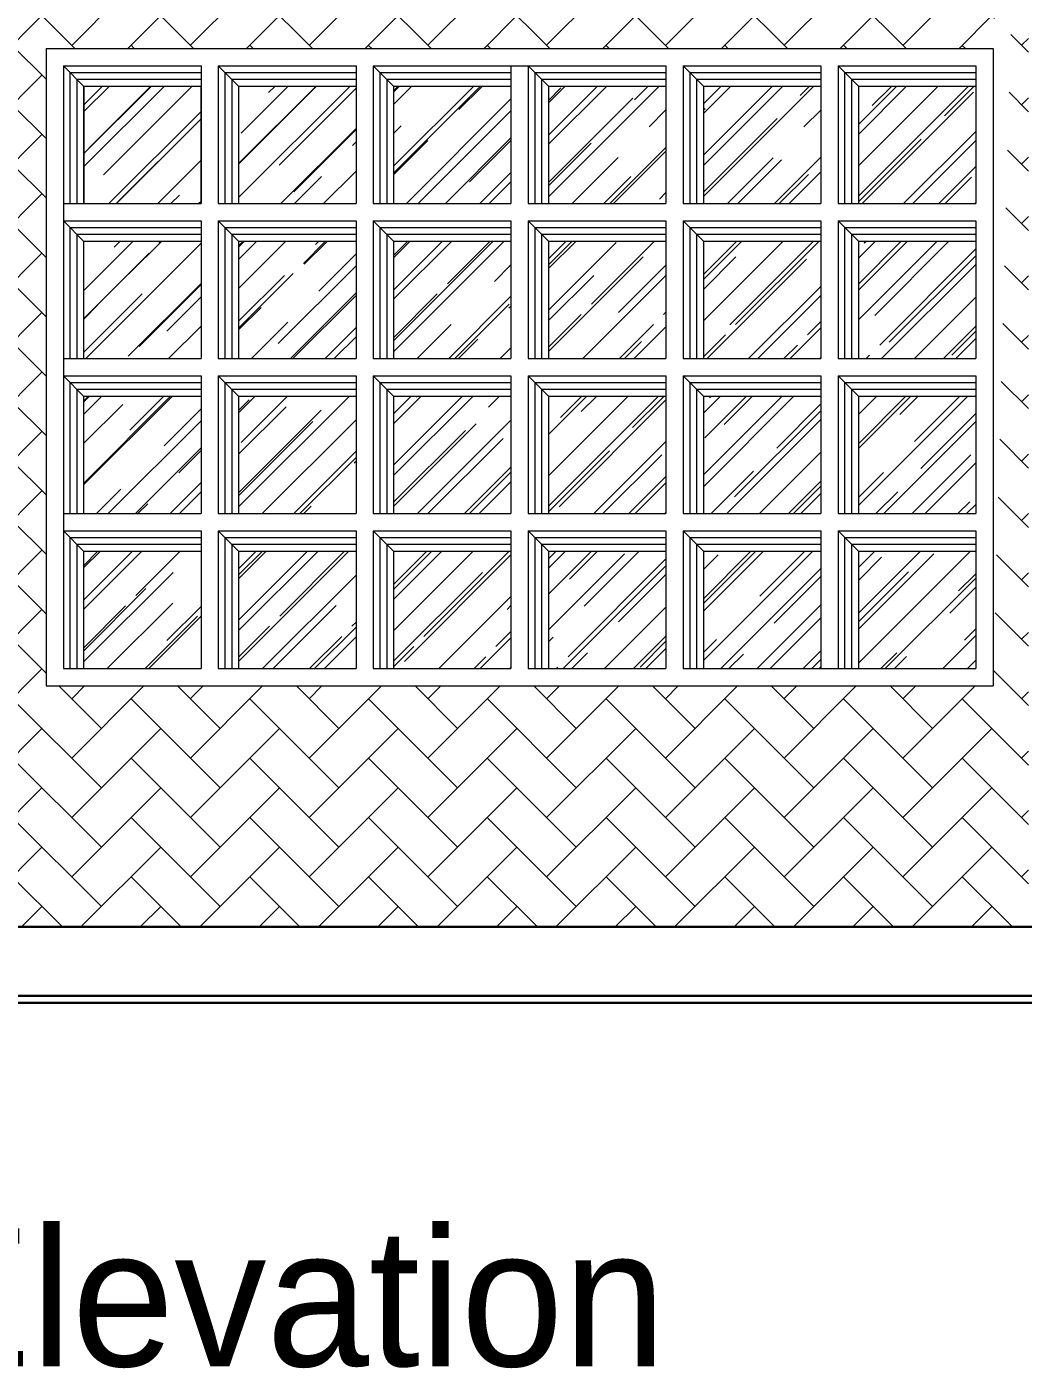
# Model space of a CAD drawing. Header units: inches. Extents: x 17.6 to 55, y 11.8 to 85.9.
# Drawn here: x 26.212 to 29.105, y 58.382 to 62.276 of the extents above; entities that cross this region are included whole.
import ezdxf

# ---------------------------------------------------------------- set-up
doc = ezdxf.new("R2010")
doc.units = ezdxf.units.IN
doc.header["$MEASUREMENT"] = 0
doc.layers.add('01-Text 1 100', color=250, linetype='Continuous')
doc.layers.add('FURNITURE F 1 100', color=7, linetype='Continuous', lineweight=13, true_color=0x93979a)
doc.layers.add('HATCH F 1 100', color=7, linetype='Continuous', lineweight=0, true_color=0xc9c9c9)
doc.layers.add('WALL 1 100', color=250, linetype='Continuous', lineweight=30)
doc.styles.add('SS Projects_100_notes', font='bahnschrift.ttf', dxfattribs={"height": 0.4})
pattern_1 = [(45, (-1398.88951, -763.15725), (0.107763073, 0.287368196), [1.905, -0.254, 0.635, -0.127]), (45, (-1398.81497, -762.99291), (-0.209239968, 0.029634845), [0.381, -0.04191, 0.762, -0.09525]), (45, (-1398.92094, -763.036015), (0.4068056023, 0.5271410343), [1.016, -0.1778, 0.508, -0.127])]

msp = doc.modelspace()

# ---------------------------------------------------------------- hatches: boundary and pattern name
at = {"layer": 'HATCH F 1 100'}
h = msp.add_hatch(dxfattribs=at)
h.set_pattern_fill('AR-HBONE', color=256, scale=0.0012, style=0)
h.set_pattern_definition([(45, (-1398.88951, -763.15725), (2e-17, 0.1724209175), [0.36576, -0.12192]), (135, (-1398.8033, -763.07104), (2e-17, 0.1724209175), [0.36576, -0.12192])])
h.paths.add_polyline_path([(25.3177, 59.6624), (29.1208, 59.6624), (29.1208, 64.1743), (29.0177, 60.3624), (26.2677, 60.3624), (26.2677, 62.2124), (29.0177, 62.2124), (29.1208, 64.1743), (24.865, 62.7638)])
h = msp.add_hatch(dxfattribs=at)
h.set_pattern_fill('AR-RROOF', color=256, scale=0.005, angle=45, style=0)
h.set_pattern_definition(pattern_1)
h.paths.add_polyline_path([(26.3777, 62.1024), (26.3777, 61.7624), (26.7177, 61.7624), (26.7177, 62.1024)])
h = msp.add_hatch(dxfattribs=at)
h.set_pattern_fill('AR-RROOF', color=256, scale=0.005, angle=45, style=0)
h.set_pattern_definition(pattern_1)
h.paths.add_polyline_path([(26.8277, 62.1024), (26.8277, 61.7624), (27.1677, 61.7624), (27.1677, 62.1024)])
h = msp.add_hatch(dxfattribs=at)
h.set_pattern_fill('AR-RROOF', color=256, scale=0.005, angle=45, style=0)
h.set_pattern_definition(pattern_1)
h.paths.add_polyline_path([(27.2777, 62.1024), (27.2777, 61.7624), (27.6177, 61.7624), (27.6177, 62.1024)])
h = msp.add_hatch(dxfattribs=at)
h.set_pattern_fill('AR-RROOF', color=256, scale=0.005, angle=45, style=0)
h.set_pattern_definition(pattern_1)
h.paths.add_polyline_path([(27.7277, 62.1024), (27.7277, 61.7624), (28.0677, 61.7624), (28.0677, 62.1024)])
h = msp.add_hatch(dxfattribs=at)
h.set_pattern_fill('AR-RROOF', color=256, scale=0.005, angle=45, style=0)
h.set_pattern_definition(pattern_1)
h.paths.add_polyline_path([(28.1777, 62.1024), (28.1777, 61.7624), (28.5177, 61.7624), (28.5177, 62.1024)])
h = msp.add_hatch(dxfattribs=at)
h.set_pattern_fill('AR-RROOF', color=256, scale=0.005, angle=45, style=0)
h.set_pattern_definition(pattern_1)
h.paths.add_polyline_path([(28.6277, 62.1024), (28.6277, 61.7624), (28.9677, 61.7624), (28.9677, 62.1024)])
h = msp.add_hatch(dxfattribs=at)
h.set_pattern_fill('AR-RROOF', color=256, scale=0.005, angle=45, style=0)
h.set_pattern_definition(pattern_1)
h.paths.add_polyline_path([(26.3777, 61.6524), (26.3777, 61.3124), (26.7177, 61.3124), (26.7177, 61.6524)])
h = msp.add_hatch(dxfattribs=at)
h.set_pattern_fill('AR-RROOF', color=256, scale=0.005, angle=45, style=0)
h.set_pattern_definition(pattern_1)
h.paths.add_polyline_path([(26.8277, 61.6524), (26.8277, 61.3124), (27.1677, 61.3124), (27.1677, 61.6524)])
h = msp.add_hatch(dxfattribs=at)
h.set_pattern_fill('AR-RROOF', color=256, scale=0.005, angle=45, style=0)
h.set_pattern_definition(pattern_1)
h.paths.add_polyline_path([(27.2777, 61.6524), (27.2777, 61.3124), (27.6177, 61.3124), (27.6177, 61.6524)])
h = msp.add_hatch(dxfattribs=at)
h.set_pattern_fill('AR-RROOF', color=256, scale=0.005, angle=45, style=0)
h.set_pattern_definition(pattern_1)
h.paths.add_polyline_path([(27.7277, 61.6524), (27.7277, 61.3124), (28.0677, 61.3124), (28.0677, 61.6524)])
h = msp.add_hatch(dxfattribs=at)
h.set_pattern_fill('AR-RROOF', color=256, scale=0.005, angle=45, style=0)
h.set_pattern_definition(pattern_1)
h.paths.add_polyline_path([(28.1777, 61.6524), (28.1777, 61.3124), (28.5177, 61.3124), (28.5177, 61.6524)])
h = msp.add_hatch(dxfattribs=at)
h.set_pattern_fill('AR-RROOF', color=256, scale=0.005, angle=45, style=0)
h.set_pattern_definition(pattern_1)
h.paths.add_polyline_path([(28.6277, 61.6524), (28.6277, 61.3124), (28.9677, 61.3124), (28.9677, 61.6524)])
h = msp.add_hatch(dxfattribs=at)
h.set_pattern_fill('AR-RROOF', color=256, scale=0.005, angle=45, style=0)
h.set_pattern_definition(pattern_1)
h.paths.add_polyline_path([(26.3777, 61.2024), (26.3777, 60.8624), (26.7177, 60.8624), (26.7177, 61.2024)])
h = msp.add_hatch(dxfattribs=at)
h.set_pattern_fill('AR-RROOF', color=256, scale=0.005, angle=45, style=0)
h.set_pattern_definition(pattern_1)
h.paths.add_polyline_path([(26.8277, 61.2024), (26.8277, 60.8624), (27.1677, 60.8624), (27.1677, 61.2024)])
h = msp.add_hatch(dxfattribs=at)
h.set_pattern_fill('AR-RROOF', color=256, scale=0.005, angle=45, style=0)
h.set_pattern_definition(pattern_1)
h.paths.add_polyline_path([(27.2777, 61.2024), (27.2777, 60.8624), (27.6177, 60.8624), (27.6177, 61.2024)])
h = msp.add_hatch(dxfattribs=at)
h.set_pattern_fill('AR-RROOF', color=256, scale=0.005, angle=45, style=0)
h.set_pattern_definition(pattern_1)
h.paths.add_polyline_path([(27.7277, 61.2024), (27.7277, 60.8624), (28.0677, 60.8624), (28.0677, 61.2024)])
h = msp.add_hatch(dxfattribs=at)
h.set_pattern_fill('AR-RROOF', color=256, scale=0.005, angle=45, style=0)
h.set_pattern_definition(pattern_1)
h.paths.add_polyline_path([(28.1777, 61.2024), (28.1777, 60.8624), (28.5177, 60.8624), (28.5177, 61.2024)])
h = msp.add_hatch(dxfattribs=at)
h.set_pattern_fill('AR-RROOF', color=256, scale=0.005, angle=45, style=0)
h.set_pattern_definition(pattern_1)
h.paths.add_polyline_path([(28.6277, 61.2024), (28.6277, 60.8624), (28.9677, 60.8624), (28.9677, 61.2024)])
h = msp.add_hatch(dxfattribs=at)
h.set_pattern_fill('AR-RROOF', color=256, scale=0.005, angle=45, style=0)
h.set_pattern_definition(pattern_1)
h.paths.add_polyline_path([(26.3777, 60.7524), (26.3777, 60.4124), (26.7177, 60.4124), (26.7177, 60.7524)])
h = msp.add_hatch(dxfattribs=at)
h.set_pattern_fill('AR-RROOF', color=256, scale=0.005, angle=45, style=0)
h.set_pattern_definition(pattern_1)
h.paths.add_polyline_path([(26.8277, 60.7524), (26.8277, 60.4124), (27.1677, 60.4124), (27.1677, 60.7524)])
h = msp.add_hatch(dxfattribs=at)
h.set_pattern_fill('AR-RROOF', color=256, scale=0.005, angle=45, style=0)
h.set_pattern_definition(pattern_1)
h.paths.add_polyline_path([(27.2777, 60.7524), (27.2777, 60.4124), (27.6177, 60.4124), (27.6177, 60.7524)])
h = msp.add_hatch(dxfattribs=at)
h.set_pattern_fill('AR-RROOF', color=256, scale=0.005, angle=45, style=0)
h.set_pattern_definition(pattern_1)
h.paths.add_polyline_path([(27.7277, 60.7524), (27.7277, 60.4124), (28.0677, 60.4124), (28.0677, 60.7524)])
h = msp.add_hatch(dxfattribs=at)
h.set_pattern_fill('AR-RROOF', color=256, scale=0.005, angle=45, style=0)
h.set_pattern_definition(pattern_1)
h.paths.add_polyline_path([(28.1777, 60.7524), (28.1777, 60.4124), (28.5177, 60.4124), (28.5177, 60.7524)])
h = msp.add_hatch(dxfattribs=at)
h.set_pattern_fill('AR-RROOF', color=256, scale=0.005, angle=45, style=0)
h.set_pattern_definition(pattern_1)
h.paths.add_polyline_path([(28.6277, 60.7524), (28.6277, 60.4124), (28.9677, 60.4124), (28.9677, 60.7524)])

# ---------------------------------------------------------------- linework, layer by layer
at = {"layer": 'FURNITURE F 1 100', "lineweight": 9}
for p, q in [((26.2677, 62.2124), (29.0177, 62.2124)), ((26.2677, 62.2124), (26.2677, 60.3624)), ((29.0177, 62.2124), (29.0177, 60.3624)), ((26.3177, 62.1624), (26.7177, 62.1624)), ((26.3177, 62.1624), (26.3177, 61.7624)), ((26.7177, 62.1624), (26.7177, 61.7624)), ((26.7677, 62.1624), (27.1677, 62.1624)), ((26.7677, 62.1624), (26.7677, 61.7624)), ((27.1677, 62.1624), (27.1677, 61.7624)), ((27.2177, 62.1624), (28.0677, 62.1624)), ((27.2177, 62.1624), (27.2177, 61.7624)), ((27.6177, 62.1624), (27.6177, 61.7624)), ((27.6677, 62.1624), (27.6677, 61.7624)), ((28.0677, 62.1624), (28.0677, 61.7624)), ((28.1177, 62.1624), (28.5177, 62.1624)), ((28.1177, 62.1624), (28.1177, 61.7624)), ((28.5177, 62.1624), (28.5177, 61.7624)), ((28.5677, 62.1624), (28.9677, 62.1624)), ((28.5677, 62.1624), (28.5677, 61.7624)), ((28.9677, 62.1624), (28.9677, 61.7624)), ((26.7177, 62.1424), (26.3377, 62.1424)), ((26.3377, 61.7624), (26.3377, 62.1424)), ((26.7177, 62.1224), (26.3577, 62.1224)), ((26.3577, 61.7624), (26.3577, 62.1224)), ((27.1677, 62.1424), (26.7877, 62.1424)), ((26.7877, 61.7624), (26.7877, 62.1424)), ((27.1677, 62.1224), (26.8077, 62.1224)), ((26.8077, 61.7624), (26.8077, 62.1224)), ((27.6177, 62.1424), (27.2377, 62.1424)), ((27.2377, 61.7624), (27.2377, 62.1424)), ((27.6177, 62.1224), (27.2577, 62.1224)), ((27.2577, 61.7624), (27.2577, 62.1224)), ((28.0677, 62.1424), (27.6877, 62.1424)), ((27.6877, 61.7624), (27.6877, 62.1424)), ((28.0677, 62.1224), (27.7077, 62.1224)), ((27.7077, 61.7624), (27.7077, 62.1224)), ((28.5177, 62.1424), (28.1377, 62.1424)), ((28.1377, 61.7624), (28.1377, 62.1424)), ((28.5177, 62.1224), (28.1577, 62.1224)), ((28.1577, 61.7624), (28.1577, 62.1224)), ((28.9677, 62.1424), (28.5877, 62.1424)), ((28.5877, 61.7624), (28.5877, 62.1424)), ((28.9677, 62.1224), (28.6077, 62.1224)), ((28.6077, 61.7624), (28.6077, 62.1224)), ((26.7177, 62.1024), (26.3777, 62.1024)), ((26.3777, 61.7624), (26.3777, 62.1024)), ((27.1677, 62.1024), (26.8277, 62.1024)), ((26.8277, 61.7624), (26.8277, 62.1024)), ((27.6177, 62.1024), (27.2777, 62.1024)), ((27.2777, 61.7624), (27.2777, 62.1024)), ((28.0677, 62.1024), (27.7277, 62.1024)), ((27.7277, 61.7624), (27.7277, 62.1024)), ((28.5177, 62.1024), (28.1777, 62.1024)), ((28.1777, 61.7624), (28.1777, 62.1024)), ((28.9677, 62.1024), (28.6277, 62.1024)), ((28.6277, 61.7624), (28.6277, 62.1024)), ((26.3177, 61.7624), (26.7177, 61.7624)), ((26.7677, 61.7624), (27.1677, 61.7624)), ((27.2177, 61.7624), (27.6177, 61.7624)), ((27.6677, 61.7624), (28.0677, 61.7624)), ((28.1177, 61.7624), (28.5177, 61.7624)), ((28.5677, 61.7624), (28.9677, 61.7624)), ((26.3177, 61.7124), (26.7177, 61.7124)), ((26.3177, 61.7124), (26.3177, 61.3124)), ((26.7177, 61.6924), (26.3377, 61.6924)), ((26.3377, 61.3124), (26.3377, 61.6924)), ((26.7177, 61.7124), (26.7177, 61.3124)), ((26.7677, 61.7124), (27.1677, 61.7124)), ((26.7677, 61.7124), (26.7677, 61.3124)), ((27.1677, 61.6924), (26.7877, 61.6924)), ((26.7877, 61.3124), (26.7877, 61.6924)), ((27.1677, 61.7124), (27.1677, 61.3124)), ((27.2177, 61.7124), (27.6177, 61.7124)), ((27.2177, 61.7124), (27.2177, 61.3124)), ((27.6177, 61.6924), (27.2377, 61.6924)), ((27.2377, 61.3124), (27.2377, 61.6924)), ((27.6177, 61.7124), (27.6177, 61.3124)), ((27.6677, 61.7124), (28.0677, 61.7124)), ((27.6677, 61.7124), (27.6677, 61.3124)), ((28.0677, 61.6924), (27.6877, 61.6924)), ((27.6877, 61.3124), (27.6877, 61.6924)), ((28.0677, 61.7124), (28.0677, 61.3124)), ((28.1177, 61.7124), (28.5177, 61.7124)), ((28.1177, 61.7124), (28.1177, 61.3124)), ((28.5177, 61.6924), (28.1377, 61.6924)), ((28.1377, 61.3124), (28.1377, 61.6924)), ((28.5177, 61.7124), (28.5177, 61.3124)), ((28.5677, 61.7124), (28.9677, 61.7124)), ((28.5677, 61.7124), (28.5677, 61.3124)), ((28.9677, 61.6924), (28.5877, 61.6924)), ((28.5877, 61.3124), (28.5877, 61.6924)), ((28.9677, 61.7124), (28.9677, 61.3124)), ((26.7177, 61.6724), (26.3577, 61.6724)), ((26.3577, 61.3124), (26.3577, 61.6724)), ((26.7177, 61.6524), (26.3777, 61.6524)), ((26.3777, 61.3124), (26.3777, 61.6524)), ((27.1677, 61.6724), (26.8077, 61.6724)), ((26.8077, 61.3124), (26.8077, 61.6724)), ((27.1677, 61.6524), (26.8277, 61.6524)), ((26.8277, 61.3124), (26.8277, 61.6524)), ((27.6177, 61.6724), (27.2577, 61.6724)), ((27.2577, 61.3124), (27.2577, 61.6724)), ((27.6177, 61.6524), (27.2777, 61.6524)), ((27.2777, 61.3124), (27.2777, 61.6524)), ((28.0677, 61.6724), (27.7077, 61.6724)), ((27.7077, 61.3124), (27.7077, 61.6724)), ((28.0677, 61.6524), (27.7277, 61.6524)), ((27.7277, 61.3124), (27.7277, 61.6524)), ((28.5177, 61.6724), (28.1577, 61.6724)), ((28.1577, 61.3124), (28.1577, 61.6724)), ((28.5177, 61.6524), (28.1777, 61.6524)), ((28.1777, 61.3124), (28.1777, 61.6524)), ((28.9677, 61.6724), (28.6077, 61.6724)), ((28.6077, 61.3124), (28.6077, 61.6724)), ((28.9677, 61.6524), (28.6277, 61.6524)), ((28.6277, 61.3124), (28.6277, 61.6524)), ((26.3177, 61.3124), (26.7177, 61.3124)), ((26.7677, 61.3124), (27.1677, 61.3124)), ((27.2177, 61.3124), (27.6177, 61.3124)), ((27.6677, 61.3124), (28.0677, 61.3124)), ((28.1177, 61.3124), (28.5177, 61.3124)), ((28.5677, 61.3124), (28.9677, 61.3124)), ((26.3177, 61.2624), (26.7177, 61.2624)), ((26.3177, 61.2624), (26.3177, 60.8624)), ((26.7177, 61.2624), (26.7177, 60.8624)), ((26.7677, 61.2624), (27.1677, 61.2624)), ((26.7677, 61.2624), (26.7677, 60.8624)), ((27.1677, 61.2624), (27.1677, 60.8624)), ((27.2177, 61.2624), (27.6177, 61.2624)), ((27.2177, 61.2624), (27.2177, 60.8624)), ((27.6177, 61.2624), (27.6177, 60.8624)), ((27.6677, 61.2624), (28.0677, 61.2624)), ((27.6677, 61.2624), (27.6677, 60.8624)), ((28.0677, 61.2624), (28.0677, 60.8624)), ((28.1177, 61.2624), (28.5177, 61.2624)), ((28.1177, 61.2624), (28.1177, 60.8624)), ((28.5177, 61.2624), (28.5177, 60.8624)), ((28.5677, 61.2624), (28.9677, 61.2624)), ((28.5677, 61.2624), (28.5677, 60.8624)), ((28.9677, 61.2624), (28.9677, 60.8624)), ((26.7177, 61.2424), (26.3377, 61.2424)), ((26.3377, 60.8624), (26.3377, 61.2424)), ((26.7177, 61.2224), (26.3577, 61.2224)), ((26.3577, 60.8624), (26.3577, 61.2224)), ((27.1677, 61.2424), (26.7877, 61.2424)), ((26.7877, 60.8624), (26.7877, 61.2424)), ((27.1677, 61.2224), (26.8077, 61.2224)), ((26.8077, 60.8624), (26.8077, 61.2224)), ((27.6177, 61.2424), (27.2377, 61.2424)), ((27.2377, 60.8624), (27.2377, 61.2424)), ((27.6177, 61.2224), (27.2577, 61.2224)), ((27.2577, 60.8624), (27.2577, 61.2224)), ((28.0677, 61.2424), (27.6877, 61.2424)), ((27.6877, 60.8624), (27.6877, 61.2424)), ((28.0677, 61.2224), (27.7077, 61.2224)), ((27.7077, 60.8624), (27.7077, 61.2224)), ((28.5177, 61.2424), (28.1377, 61.2424)), ((28.1377, 60.8624), (28.1377, 61.2424)), ((28.5177, 61.2224), (28.1577, 61.2224)), ((28.1577, 60.8624), (28.1577, 61.2224)), ((28.9677, 61.2424), (28.5877, 61.2424)), ((28.5877, 60.8624), (28.5877, 61.2424)), ((28.9677, 61.2224), (28.6077, 61.2224)), ((28.6077, 60.8624), (28.6077, 61.2224)), ((26.7177, 61.2024), (26.3777, 61.2024)), ((26.3777, 60.8624), (26.3777, 61.2024)), ((27.1677, 61.2024), (26.8277, 61.2024)), ((26.8277, 60.8624), (26.8277, 61.2024)), ((27.6177, 61.2024), (27.2777, 61.2024)), ((27.2777, 60.8624), (27.2777, 61.2024)), ((28.0677, 61.2024), (27.7277, 61.2024)), ((27.7277, 60.8624), (27.7277, 61.2024)), ((28.5177, 61.2024), (28.1777, 61.2024)), ((28.1777, 60.8624), (28.1777, 61.2024)), ((28.9677, 61.2024), (28.6277, 61.2024)), ((28.6277, 60.8624), (28.6277, 61.2024)), ((26.3177, 60.8624), (26.7177, 60.8624)), ((26.7677, 60.8624), (27.1677, 60.8624)), ((27.2177, 60.8624), (27.6177, 60.8624)), ((27.6677, 60.8624), (28.0677, 60.8624)), ((28.1177, 60.8624), (28.5177, 60.8624)), ((28.5677, 60.8624), (28.9677, 60.8624)), ((26.3177, 60.8124), (26.7177, 60.8124)), ((26.3177, 60.8124), (26.3177, 60.4124)), ((26.7177, 60.7924), (26.3377, 60.7924)), ((26.3377, 60.4124), (26.3377, 60.7924)), ((26.7177, 60.8124), (26.7177, 60.4124)), ((26.7677, 60.8124), (27.1677, 60.8124)), ((26.7677, 60.8124), (26.7677, 60.4124)), ((27.1677, 60.7924), (26.7877, 60.7924)), ((26.7877, 60.4124), (26.7877, 60.7924)), ((27.1677, 60.8124), (27.1677, 60.4124)), ((27.2177, 60.8124), (27.6177, 60.8124)), ((27.2177, 60.8124), (27.2177, 60.4124)), ((27.6177, 60.7924), (27.2377, 60.7924)), ((27.2377, 60.4124), (27.2377, 60.7924)), ((27.6177, 60.8124), (27.6177, 60.4124)), ((27.6677, 60.8124), (28.0677, 60.8124)), ((27.6677, 60.8124), (27.6677, 60.4124)), ((28.0677, 60.7924), (27.6877, 60.7924)), ((27.6877, 60.4124), (27.6877, 60.7924)), ((28.0677, 60.8124), (28.0677, 60.4124)), ((28.1177, 60.8124), (28.5177, 60.8124)), ((28.1177, 60.8124), (28.1177, 60.4124)), ((28.5177, 60.7924), (28.1377, 60.7924)), ((28.1377, 60.4124), (28.1377, 60.7924)), ((28.5177, 60.8124), (28.5177, 60.4124)), ((28.5677, 60.8124), (28.9677, 60.8124)), ((28.5677, 60.8124), (28.5677, 60.4124)), ((28.9677, 60.7924), (28.5877, 60.7924)), ((28.5877, 60.4124), (28.5877, 60.7924)), ((28.9677, 60.8124), (28.9677, 60.4124)), ((26.7177, 60.7724), (26.3577, 60.7724)), ((26.3577, 60.4124), (26.3577, 60.7724)), ((26.7177, 60.7524), (26.3777, 60.7524)), ((26.3777, 60.4124), (26.3777, 60.7524)), ((27.1677, 60.7724), (26.8077, 60.7724)), ((26.8077, 60.4124), (26.8077, 60.7724)), ((27.1677, 60.7524), (26.8277, 60.7524)), ((26.8277, 60.4124), (26.8277, 60.7524)), ((27.6177, 60.7724), (27.2577, 60.7724)), ((27.2577, 60.4124), (27.2577, 60.7724)), ((27.6177, 60.7524), (27.2777, 60.7524)), ((27.2777, 60.4124), (27.2777, 60.7524)), ((28.0677, 60.7724), (27.7077, 60.7724)), ((27.7077, 60.4124), (27.7077, 60.7724)), ((28.0677, 60.7524), (27.7277, 60.7524)), ((27.7277, 60.4124), (27.7277, 60.7524)), ((28.5177, 60.7724), (28.1577, 60.7724)), ((28.1577, 60.4124), (28.1577, 60.7724)), ((28.5177, 60.7524), (28.1777, 60.7524)), ((28.1777, 60.4124), (28.1777, 60.7524)), ((28.9677, 60.7724), (28.6077, 60.7724)), ((28.6077, 60.4124), (28.6077, 60.7724)), ((28.9677, 60.7524), (28.6277, 60.7524)), ((28.6277, 60.4124), (28.6277, 60.7524)), ((26.3177, 60.4124), (26.7177, 60.4124)), ((26.7677, 60.4124), (27.1677, 60.4124)), ((27.2177, 60.4124), (27.6177, 60.4124)), ((27.6677, 60.4124), (28.0677, 60.4124)), ((28.1177, 60.4124), (28.9677, 60.4124)), ((26.3177, 60.3624), (26.7177, 60.3624))]:
    msp.add_line(p, q, dxfattribs=at)
at = {"layer": 'FURNITURE F 1 100'}
for p, q in [((26.3777, 62.1024), (26.3177, 62.1624)), ((26.8277, 62.1024), (26.7677, 62.1624)), ((27.2777, 62.1024), (27.2177, 62.1624)), ((27.7277, 62.1024), (27.6677, 62.1624)), ((28.1777, 62.1024), (28.1177, 62.1624)), ((28.6277, 62.1024), (28.5677, 62.1624)), ((26.3777, 61.6524), (26.3177, 61.7124)), ((26.8277, 61.6524), (26.7677, 61.7124)), ((27.2777, 61.6524), (27.2177, 61.7124)), ((27.7277, 61.6524), (27.6677, 61.7124)), ((28.1777, 61.6524), (28.1177, 61.7124)), ((28.6277, 61.6524), (28.5677, 61.7124)), ((26.3777, 61.2024), (26.3177, 61.2624)), ((26.8277, 61.2024), (26.7677, 61.2624)), ((27.2777, 61.2024), (27.2177, 61.2624)), ((27.7277, 61.2024), (27.6677, 61.2624)), ((28.1777, 61.2024), (28.1177, 61.2624)), ((28.6277, 61.2024), (28.5677, 61.2624)), ((26.3777, 60.7524), (26.3177, 60.8124)), ((26.8277, 60.7524), (26.7677, 60.8124)), ((27.2777, 60.7524), (27.2177, 60.8124)), ((27.7277, 60.7524), (27.6677, 60.8124)), ((28.1777, 60.7524), (28.1177, 60.8124)), ((28.6277, 60.7524), (28.5677, 60.8124)), ((26.2677, 60.3624), (29.0177, 60.3624))]:
    msp.add_line(p, q, dxfattribs=at)
for points in [[(26.3177, 62.1624), (26.3177, 60.4124)], [(26.3777, 62.1024), (26.3777, 61.7624), (26.7177, 61.7624), (26.7177, 62.1024), (26.3777, 62.1024)]]:
    msp.add_lwpolyline(points, dxfattribs=at)
at = {"layer": 'WALL 1 100', "linetype": 'Continuous'}
for p, q in [((18.1285, 59.6624), (49.9698, 59.6624)), ((18.1285, 59.4624), (49.9698, 59.4624)), ((18.1285, 59.4424), (49.9698, 59.4424))]:
    msp.add_line(p, q, dxfattribs=at)

# ---------------------------------------------------------------- texts
at = {"layer": '01-Text 1 100', "insert": (24.4699, 58.7873), "char_height": 0.4, "attachment_point": 1, "style": 'SS Projects_100_notes'}
msp.add_mtext_dynamic_manual_height_columns('Front Elevation', width=372.450273, gutter_width=450, heights=[0], dxfattribs=at)

doc.saveas('drawing.dxf')
